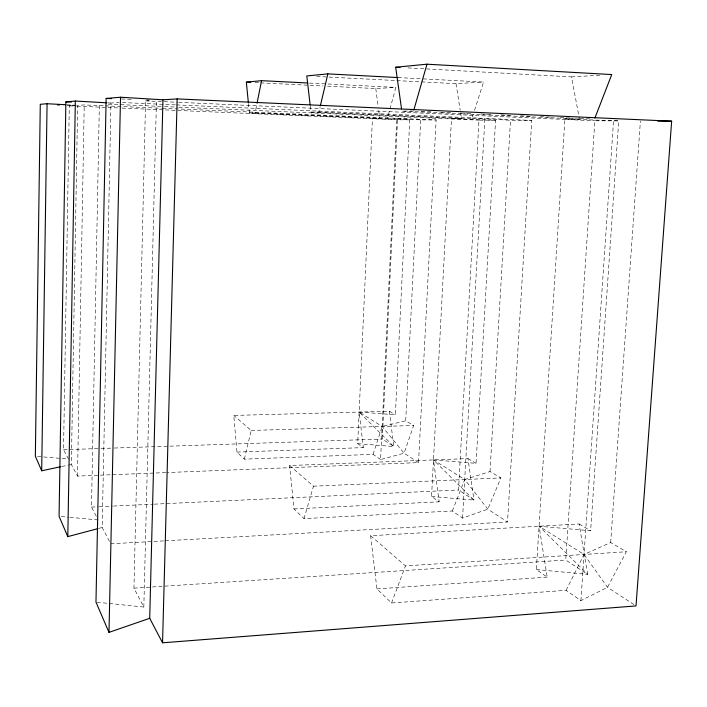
<?xml version="1.0" encoding="UTF-8"?>
<svg xmlns="http://www.w3.org/2000/svg" width="707" height="707" viewBox="0 0 707 707"><rect width="100%" height="100%" fill="white"/><g stroke="black" fill="none" stroke-linecap="round" stroke-linejoin="round"><path stroke-width="0.53" stroke-dasharray="3.54 2.65" d="M37.489 456.43L68.473 459.046L63.542 449.732L69.295 105.847L74.562 105.529L67.068 105.263M165.792 472.594L77.496 476.085L71.354 464.481L77.646 105.343L84.23 104.936L104.088 105.785M77.496 476.085L84.23 104.936M96.293 516.26L91.486 507.078L99.387 103.752M163.626 540.899L110.716 543.807L102.179 527.502L110.946 103.036L119.183 102.524M97.062 602.214L143.83 607.048L133.941 588.162L145.589 100.88L148.85 100.668M143.83 607.048L156.459 100.2M372.43 118.493L409.768 119.845L395.372 414.77L359.129 412.057L363.363 447.611L357.698 443.678L372.43 118.493L379.792 118.511L378.36 107.818M418.535 462.617L404.077 453.205L380.578 459.568L396.813 118.564L420.692 119.898L436.122 119.987L418.535 462.617L166.896 472.55M380.578 459.568L373.075 454.354L244.33 459.135L236.978 452.091L233.77 415.442L389.345 411.244L393.817 446.532L382.301 439.038L397.52 119.775L409.768 119.845M357.698 443.678L393.817 446.532L359.129 412.057L382.151 426.454L404.077 453.205L413.666 425.49L405.694 420.815L420.692 119.898M451.481 118.652L495.58 120.234L476.05 463.341L433.479 459.921L439.18 501.811L431.553 496.491L451.481 118.652L461.512 118.679L460.354 111.255M431.553 496.491L473.964 500.096L433.479 459.921L464.711 479.532L490.013 471.551L500.865 477.932L487.821 509.155L462.555 518.107L452.33 510.984L304.01 518.62L293.971 508.943L289.614 465.533L467.954 458.578L473.964 500.096L458.507 490.004L478.975 120.146L495.58 120.234M462.555 518.107L484.878 118.749L510.498 120.314L531.744 120.429L507.52 522.013L164.722 540.837M490.013 471.551L510.498 120.314M564.911 118.988L618.722 120.888L590.637 530.745L539.079 526.22L547.209 577.133L536.33 569.55L564.911 118.988L579.44 119.032L571.503 76.904L406.675 67.854M566.104 590.31L584.053 554.456L610.662 542.525L626.34 551.752L607.499 587.305L580.907 600.632L566.104 590.31L391.554 602.991L376.928 588.896L370.636 535.72L579.113 523.967L587.65 574.34L565.741 560.032L594.852 120.764L618.722 120.888M580.907 600.632L613.588 120.234M610.662 542.525L640.401 121.012M248.44 103.399L249.385 112.97L255.112 112.899L256.835 104.309M310.24 105.767L310.983 112.157L318.892 112.068L320.138 106.766M244.33 459.135L251.206 430.457L233.77 415.442M255.112 112.899L387.339 118.537L395.858 87.403L308.897 83.046M304.01 518.62L313.466 486.186L289.614 465.533M318.892 112.068L471.843 118.714L473.177 114.525M474.521 110.336L483.561 82.056L422.159 78.831M373.075 454.354L382.151 426.454L405.694 420.815M391.554 602.991L405.473 565.892L626.34 551.752M452.33 510.984L464.711 479.532L487.821 509.155L507.52 522.013M99.06 528.332L102.179 527.502M61.818 466.505L71.354 464.481M376.928 588.896L547.209 577.133M133.941 588.162L565.741 560.032M396.777 80.598L456.042 83.665L483.561 82.056M571.503 76.904L601.94 75.128M327.518 86.174L375.779 88.569L395.858 87.403M293.971 508.943L439.18 501.811M91.486 507.078L98.105 506.769M99.201 506.716L112.431 506.106M113.535 506.053L153.207 504.206M154.312 504.153L458.507 490.004M313.466 486.186L500.865 477.932M236.978 452.091L363.363 447.611M63.542 449.732L99.934 448.512M101.039 448.477L113.173 448.07M114.278 448.035L382.301 439.038M251.206 430.457L413.666 425.49M413.551 110.99L401.85 111.123L579.44 119.032M387.339 118.537L396.813 118.564M471.843 118.714L484.878 118.749M121.454 98.98L133.49 99.395M146.614 99.855L149.893 99.97M122.426 102.55L175.38 104.866M176.485 104.91L531.744 120.429M310.983 112.157L461.512 118.679M108.206 104.141L163.388 106.518M164.484 106.563L177.731 107.137M178.836 107.19L478.975 120.146M105.193 105.838L161.452 108.242M162.548 108.286L436.122 119.987M249.385 112.97L379.792 118.511M69.295 105.847L75.905 106.13M77.01 106.174L121.065 108.047M122.161 108.091L397.52 119.775M421.275 111.335L433.409 111.883M441.133 112.227L452.171 112.713M460.999 113.111L473.133 113.65M480.857 114.004L491.886 114.49M500.715 114.888L510.648 115.329M520.573 115.771L531.611 116.266M540.44 116.664L550.364 117.106M560.298 117.548L571.327 118.042M580.155 118.44L590.089 118.882M145.589 100.88L177.519 102.285M178.624 102.338L594.852 120.764M255.112 82.586L259.504 82.799M260.6 82.86L323.126 85.962M316.674 76.453L395.681 80.545M398.041 77.567L421.063 78.777M66.723 104.769L77.646 105.343M107.711 102.851L110.946 103.036M61.244 516.525L68.853 517.224M69.949 517.33L98.22 519.937M536.33 569.55L587.65 574.34L539.079 526.22L584.053 554.456L607.499 587.305L634.179 604.724M389.345 411.244L395.372 414.77M467.954 458.578L476.05 463.341M579.113 523.967L590.637 530.745M370.636 535.72L405.473 565.892M456.042 83.665L460.186 110.195M375.779 88.569L378.218 106.748"/><path stroke-width="1.06" d="M60.758 466.735L41.695 470.782L47.069 103.735L65.636 104.707M106.633 102.798L75.34 101.057L65.875 101.861L59.07 516.322L67.801 536.613L98.017 528.606M67.801 536.613L75.34 101.057M162.955 99.793L120.526 97.23L106.138 98.45L95.966 602.099L108.993 632.376L149.707 618.289L162.955 99.793L177.165 98.909L671.65 121.171L636.017 605.926L162.548 642.804L149.707 618.289M108.993 632.376L120.526 97.23M162.548 642.804L177.165 98.909M257.048 103.231L261.563 80.669L307.801 82.993M320.386 105.705L327.862 73.882L398.041 77.567M413.851 109.956L426.966 64.196L611.732 74.553L594.887 118.069M327.862 73.882L306.794 75.941L310.117 104.707M401.549 108.984L395.69 67.253L426.966 64.196M248.334 102.338L246.336 82.153L261.563 80.669M47.069 103.735L40.281 104.3L35.35 456.254L41.695 470.782M657.643 121.1L671.65 121.171M106.138 98.45L111.609 98.635M65.875 101.861L71.38 102.055M57.426 104.91L59.565 104.99M246.336 82.153L250.729 82.366M395.69 67.253L400.082 67.492"/></g></svg>
